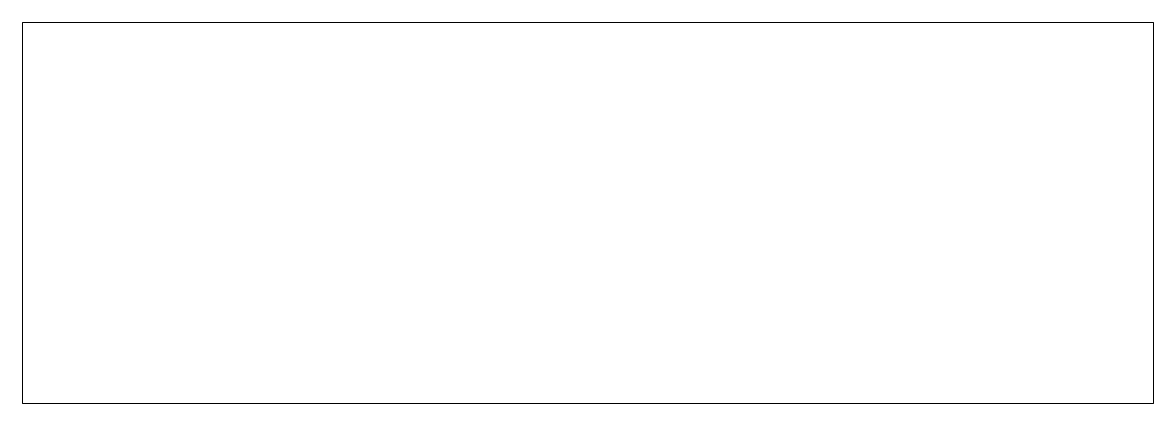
# Model space of a CAD drawing. Header units: inches. Extents: x -3.71 to 3.71, y 0 to 2.5.
import ezdxf

# ---------------------------------------------------------------- set-up
doc = ezdxf.new("R2010")
doc.units = ezdxf.units.IN
doc.header["$MEASUREMENT"] = 0

msp = doc.modelspace()

# ---------------------------------------------------------------- linework, layer by layer
at = {"color": 7, "linetype": 'Continuous', "lineweight": 15}
for p, q in [((-3.715, 2.5), (-3.715, 0)), ((3.715, 2.5), (-3.715, 2.5)), ((3.715, 2.5), (3.715, 0)), ((3.715, 0), (-3.715, 0))]:
    msp.add_line(p, q, dxfattribs=at)

doc.saveas('drawing.dxf')
